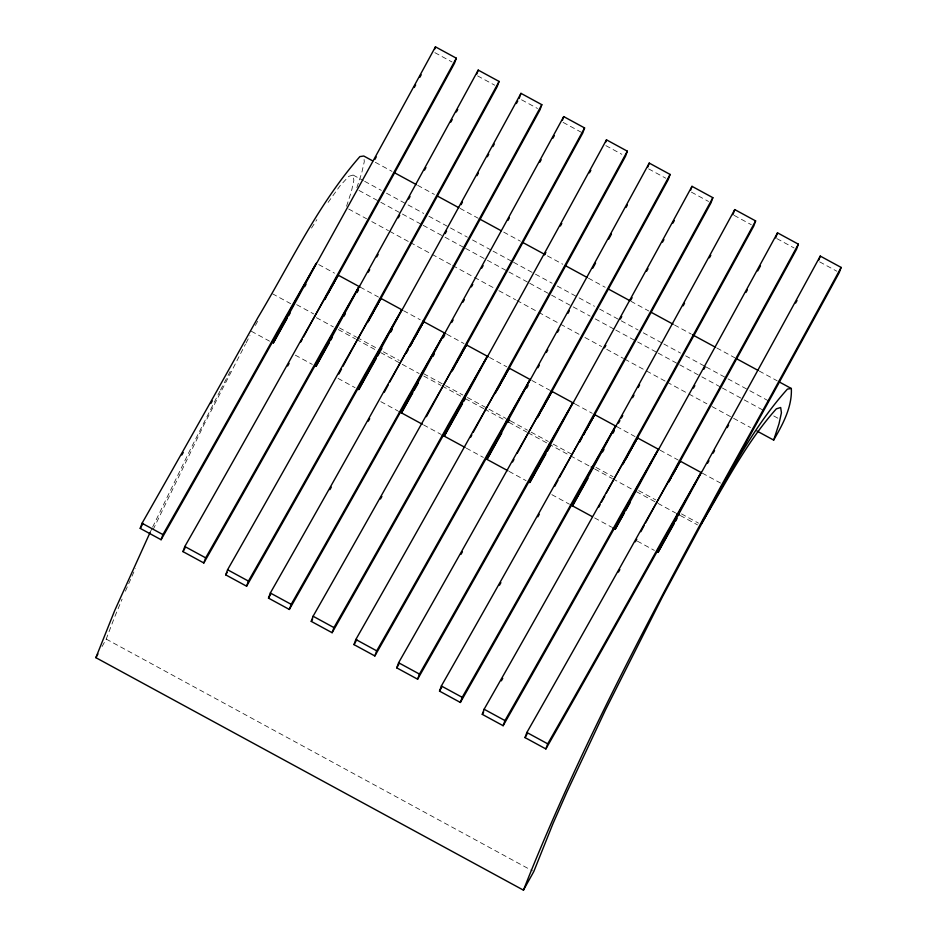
<?xml version="1.0" encoding="UTF-8"?>
<svg xmlns="http://www.w3.org/2000/svg" width="937" height="937" viewBox="0 0 937 937"><rect width="100%" height="100%" fill="white"/><g stroke="black" fill="none" stroke-linecap="round" stroke-linejoin="round"><path stroke-width="0.7" stroke-dasharray="4.68 3.51" d="M346.549 206.269L351.445 191.312L353.858 180.291L353.108 175.032L348.787 176.355L340.178 185.631L327.751 202.884M356.88 187.693L361.764 172.795L364.282 161.656L363.767 156.022M102.074 646.53L106.209 639.093L114.373 617.694M114.923 616.37L122.091 599.141M125.394 591.2L135.326 568.665M153.141 529.581L203.528 425.632L245.412 344.277M150.154 532.321L152.005 528.421M152.614 527.133L190.141 449.865L219.82 391.338M220.488 390.05L231.275 369.319M246.068 343.024L249.992 335.54M255.379 325.444L258.108 320.372M311.506 228.089L316.87 219.645M434.85 52.636L452.021 61.983M477.601 75.885L494.783 85.232M521.593 99.802L537.533 108.481M563.114 122.384L581.526 132.386M605.876 145.633L621.828 154.3M648.627 168.883L665.809 178.217M691.389 192.132L708.559 201.467M734.139 215.369L751.322 224.716M776.902 238.619L794.072 247.965M819.652 261.868L836.835 271.215M375.327 162.3L392.017 171.377M417.703 185.339L434.393 194.416M460.067 208.377L478.046 218.157M503.719 232.118L520.422 241.196M547.384 255.86L562.786 264.234M588.471 278.195L605.161 287.272M630.835 301.234L648.814 311.002M674.488 324.975L691.19 334.04M716.864 348.002L734.842 357.782M759.239 371.04L777.206 380.82M353.108 175.032L363.38 180.618M364.669 181.321L381.359 190.398M386.489 193.186L423.723 213.437M428.865 216.224L467.387 237.166M472.517 239.966L491.773 250.437M493.061 251.128L512.316 261.599M513.605 262.301L534.149 273.475M535.437 274.166L552.127 283.243M557.257 286.043L577.801 297.205M579.089 297.907L594.491 306.282M599.633 309.081L638.156 330.023M643.286 332.811L662.541 343.282M663.829 343.984L680.52 353.062M685.661 355.849L704.917 366.32M706.205 367.023L726.749 378.185M728.026 378.888L748.569 390.061M749.858 390.752L769.113 401.223M359 190.445L379.544 201.619M380.82 202.31L421.908 224.657M423.196 225.349L443.74 236.522M445.028 237.225L464.283 247.696M465.572 248.387L486.116 259.561M487.392 260.263L528.48 282.599M529.768 283.302L550.312 294.464M551.588 295.167L590.111 316.109M595.253 318.896L614.508 329.379M615.796 330.07L636.34 341.244M637.617 341.935L656.884 352.417M658.161 353.108L700.536 376.147M701.825 376.85L721.08 387.321M722.368 388.012L742.912 399.185M744.189 399.888L763.456 410.359M773.728 415.946L780.146 419.436M348.669 209.021L366.648 218.801M371.778 221.589L388.468 230.666M389.757 231.357L409.012 241.84M410.301 242.531L430.844 253.704M432.133 254.395L451.388 264.866M452.676 265.569L473.22 276.743M474.497 277.434L493.764 287.905M498.894 290.704L515.584 299.781M516.873 300.472L537.416 311.646M538.693 312.349L559.237 323.511M560.525 324.214L579.78 334.685M584.922 337.472L601.613 346.549M606.754 349.349L623.445 358.426M624.721 359.117L645.265 370.291M646.553 370.993L665.809 381.464M667.097 382.155L687.641 393.329M688.918 394.032L706.896 403.8M712.038 406.588L750.549 427.541M318.709 264.574L334.532 273.171M360.253 287.155L378.501 297.076M403.601 310.721L420.268 319.786M446.984 334.31L464.014 343.574M489.536 357.454L506.776 366.824M531.865 380.469L549.82 390.237M575.248 404.058L592.289 413.322M616.792 426.64L635.04 436.572M660.14 450.205L678.095 459.973M702.305 473.138L720.553 483.059M296.654 304.654L313.684 313.918M339.417 327.903L356.447 337.168M357.102 337.519L377.283 348.494M383.385 351.808L399.197 360.405M423.711 373.734L444.314 384.931M445.59 385.634L462.796 394.992M467.411 397.499L505.921 418.429M510.442 420.889L527.472 430.153M531.127 432.144L548.309 441.479M553.193 444.138L572.659 454.726M595.955 467.387L612.985 476.652M638.706 490.637L655.736 499.901M681.468 513.886L698.498 523.139M272.398 293.738L290.646 303.658M316.366 317.643L333.396 326.908M338.28 329.555L355.451 338.901M356.283 339.346L376.159 350.157M380.656 352.593L419.12 373.512M423.793 376.053L440.964 385.388M442.205 386.067L461.672 396.644M465.326 398.635L483.726 408.637M484.523 409.071L503.755 419.53M508.885 422.318L526.84 432.086M528.128 432.777L547.36 443.236M548.637 443.939L569.239 455.136M570.446 455.792L589.935 466.392M594.808 469.039L611.99 478.385M612.763 478.795L632.698 489.641M636.34 491.62L675.589 512.961M680.332 515.537L697.503 524.872M251.315 331.241L269.563 341.162M295.296 355.146L312.326 364.411M338.046 378.396L355.076 387.66M380.809 401.645L397.838 410.91M423.559 424.894L440.929 434.335M466.321 448.144L483.351 457.408M509.072 471.393L526.102 480.658M551.834 494.642L569.473 504.235M594.585 517.892L611.615 527.144M637.347 541.129L654.377 550.394M106.209 639.093L532.485 870.871"/><path stroke-width="1.41" d="M773.669 440.097L779.01 423.782L781.423 412.772L780.673 407.513L776.351 408.837C745.547 443.213 724.758 485.225 700.935 524.462C727.428 478.139 751.533 428.982 787.443 389.078L791.332 388.504C792.257 406.974 782.688 424.543 773.669 440.097L756.979 431.032M161.082 539.724L162.921 534.594A1286.888 49.239 -61.5 0 0 278.875 328.77L316.284 263.25L277.094 333.759A1308.79 50.071 -61.5 0 1 161.082 539.724L140.222 528.374L142.061 523.256A1286.888 49.239 -61.5 0 0 258.015 317.432C290.493 263.133 317.971 204.43 359.878 156.596L363.767 156.022L372.762 160.906M203.833 562.973L205.671 557.843A1286.888 49.239 -61.5 0 0 321.637 352.019L359.035 286.499L319.845 357.009A1308.79 50.071 -61.5 0 1 203.833 562.973L182.984 551.624L184.812 546.505A1286.888 49.239 -61.5 0 0 300.777 340.681L338.175 275.15L359.984 287.015M246.595 586.211L248.434 581.092A1286.888 49.239 -61.5 0 0 364.388 375.268L401.797 309.749L362.607 380.258A1308.79 50.071 -61.5 0 1 246.595 586.211L225.735 574.873L227.574 569.755A1286.888 49.239 -61.5 0 0 343.528 363.931L380.937 298.399L367.843 322.199M434.534 49.415L435.459 46.85L456.319 58.188L454.48 63.318A1308.79 50.071 -61.5 0 1 333.057 284.403L324.811 299.313M289.346 609.46L291.184 604.342A1286.888 49.239 -61.5 0 0 407.15 398.518L444.548 332.986L375.725 456.495A1308.79 50.071 -61.5 0 1 289.346 609.46L268.497 598.122L270.325 593.004A1286.888 49.239 -61.5 0 0 386.29 387.168L423.688 321.649L414.037 339.182M476.839 73.941L478.21 70.099L499.07 81.437L497.231 86.567A1308.79 50.071 -61.5 0 1 375.807 307.652L368.253 321.309M332.108 632.709L333.935 627.591A1286.888 49.239 -61.5 0 0 449.901 421.767L487.31 356.236L448.12 426.757A1308.79 50.071 -61.5 0 1 332.108 632.709L311.248 621.372L313.087 616.241A1286.888 49.239 -61.5 0 0 429.041 410.418L466.45 344.898L488.259 356.751M519.133 98.467L520.972 93.349L541.82 104.686L539.993 109.805A1308.79 50.071 -61.5 0 1 418.57 330.902L410.324 345.8M374.859 655.959L376.697 650.84A1286.888 49.239 -61.5 0 0 492.663 445.005L530.061 379.485L490.871 450.006A1308.79 50.071 -61.5 0 1 374.859 655.959L354.01 644.621L355.837 639.491A1286.888 49.239 -61.5 0 0 471.803 433.667L509.201 368.147L497.488 389.441M562.352 120.44L563.723 116.598L584.583 127.936L582.744 133.054A1308.79 50.071 -61.5 0 1 461.32 354.151L452.395 370.291M417.621 679.208L419.448 674.078A1286.888 49.239 -61.5 0 0 535.414 468.254L572.823 402.734L533.633 473.244A1308.79 50.071 -61.5 0 1 417.621 679.208L396.761 667.87L398.6 662.74A1286.888 49.239 -61.5 0 0 514.554 456.916L551.963 391.397L537.487 417.703M605.56 142.401L606.485 139.836L627.333 151.185L625.506 156.303A1308.79 50.071 -61.5 0 1 504.083 377.4L495.158 393.54M460.372 702.457L462.21 697.327A1286.888 49.239 -61.5 0 0 578.176 491.503L615.574 425.984L576.384 496.493A1308.79 50.071 -61.5 0 1 460.372 702.457L439.523 691.119L441.35 685.989A1286.888 49.239 -61.5 0 0 557.316 480.166L594.714 414.646L616.523 426.499M647.865 166.927L649.236 163.085L670.096 174.434L668.257 179.553A1308.79 50.071 -61.5 0 1 546.833 400.649L541.34 410.582M503.134 725.707L504.961 720.576A1286.888 49.239 -61.5 0 0 620.926 514.753L658.336 449.233L619.146 519.742A1308.79 50.071 -61.5 0 1 503.134 725.707L482.274 714.357L484.113 709.239A1286.888 49.239 -61.5 0 0 600.067 503.415L637.476 437.895L625.752 459.189M690.616 190.176L691.998 186.334L712.846 197.672L711.019 202.802A1308.79 50.071 -61.5 0 1 589.596 423.887L583.411 435.073M545.884 748.944L547.723 743.826A1286.888 49.239 -61.5 0 0 663.689 538.002L701.087 472.482L661.897 542.991A1308.79 50.071 -61.5 0 1 545.884 748.944L525.036 737.606L526.863 732.488A1286.888 49.239 -61.5 0 0 642.829 526.664L680.227 461.133L672.649 474.918M732.921 214.714L734.749 209.583L755.609 220.921L753.77 226.051A1308.79 50.071 -61.5 0 1 632.346 447.136L624.112 462.046M775.672 237.951L777.511 232.833L798.359 244.17L796.532 249.301A1308.79 50.071 -61.5 0 1 675.108 470.386L668.924 481.559M818.891 259.924L820.262 256.082L841.121 267.42L839.283 272.538A1308.79 50.071 -61.5 0 1 717.859 493.635L662.494 596.705L605.384 710.105L566.979 791.87L552.959 823.67L533.774 871.574L523.443 890.15L95.879 657.669L114.736 610.479L150.154 532.321M523.443 890.15C578.176 751.451 648.533 619.498 719.651 488.645A1286.888 49.239 -61.5 0 0 841.121 267.42M300.812 341.958L302.159 339.44M303.506 336.933L334.837 279.413A1286.888 49.239 -61.5 0 0 456.319 58.188M338.854 373.98L341.548 368.967M342.895 366.449L377.599 302.663A1286.888 49.239 -61.5 0 0 499.07 81.437M384.299 392.205L388.34 384.685M389.687 382.179L420.35 325.912A1286.888 49.239 -61.5 0 0 541.82 104.686M426.382 416.707L463.112 349.161A1286.888 49.239 -61.5 0 0 584.583 127.936M470.491 437.45L471.838 434.944M473.185 432.437L505.863 372.399A1286.888 49.239 -61.5 0 0 627.333 151.185M507.854 470.725L486.994 459.388L527.765 384.311A1286.888 49.239 -61.5 0 0 649.236 163.085M512.574 461.953L513.921 459.446M517.283 453.18L548.625 395.648A1286.888 49.239 -61.5 0 0 670.096 174.434M554.657 486.455L558.019 480.189M559.366 477.683L591.376 418.898A1286.888 49.239 -61.5 0 0 712.846 197.672M598.755 507.198L600.102 504.692M601.449 502.185L604.822 495.907M606.169 493.401L634.138 442.147A1286.888 49.239 -61.5 0 0 755.609 220.921M612.833 527.812L615.269 529.136L656.029 454.058A1286.888 49.239 -61.5 0 0 777.511 232.833M640.838 531.701L644.211 525.423M645.558 522.916L676.889 465.396A1286.888 49.239 -61.5 0 0 798.359 244.17M343.961 316.249L345.331 313.719M380.492 350.871L381.874 348.341M406.189 353.366L408.263 349.571M325.08 298.95L326.463 296.443M327.845 293.949L338.175 275.15M409.902 346.702L412.667 341.689M451.974 371.204L454.726 366.191M456.108 363.685L466.45 344.898M579.558 442.194L582.31 437.192M583.692 434.686L585.063 432.18M586.445 429.673L594.714 414.646M623 464.19L624.382 461.683M668.514 482.426L671.267 477.425M304.642 286.722L306.012 284.239M390.846 331.979L392.216 329.496M432.917 356.47L434.288 353.987M537.908 416.789L539.97 413.065M602.561 451.939L603.943 449.455M95.879 657.669L97.94 653.956M368.276 421.181L369.693 418.652M287.272 318.147L273.217 343.153L313.977 268.076A1286.888 49.239 -61.5 0 0 435.459 46.85M288.678 315.64L290.083 313.145M329.32 342.637L315.968 366.402L356.739 291.325A1286.888 49.239 -61.5 0 0 478.21 70.099M330.726 340.143L332.131 337.636M376.299 358.391L358.73 389.651L399.49 314.574A1286.888 49.239 -61.5 0 0 520.972 93.349M377.705 355.884L379.813 352.136M412.725 392.884L401.481 412.889L442.252 337.812A1286.888 49.239 -61.5 0 0 563.723 116.598M414.131 390.389L418.347 382.882M462.515 403.636L444.243 436.138L485.003 361.061A1286.888 49.239 -61.5 0 0 606.485 139.836M463.92 401.13L465.326 398.635M486.994 459.388L501.752 433.128M545.92 453.883L529.756 482.637L570.516 407.56A1286.888 49.239 -61.5 0 0 691.998 186.334M547.325 451.376L550.827 445.134M587.967 478.374L572.507 505.886L613.278 430.809A1286.888 49.239 -61.5 0 0 734.749 209.583M615.269 529.136L624.405 512.879M625.811 510.372L630.027 502.876M674.183 523.619L658.02 552.385L698.791 477.308A1286.888 49.239 -61.5 0 0 820.262 256.082M675.589 521.124L676.994 518.618M394.582 172.783L416.415 184.648M436.958 195.81L458.79 207.686M479.334 218.848L501.154 230.725M522.987 242.589L544.807 254.454M565.351 265.628L587.183 277.493M607.726 288.666L629.559 300.531M651.379 312.408L673.211 324.272M692.466 334.743L715.575 347.311M736.119 358.484L757.951 370.349M778.495 381.523L791.332 388.504M380.504 298.165L402.313 310.03M422.833 321.18L445.93 333.736M508.779 367.913L530.588 379.766M551.108 390.928L574.194 403.484M637.043 437.661L658.852 449.514M679.372 460.676L701.181 472.529M507.198 419.132L509.763 420.526M506.32 420.924L508.885 422.318M591.153 467.048L593.589 468.371M676.877 513.663L679.442 515.057M399.057 411.566L422.341 424.238M442.194 435.026L465.103 447.476M570.738 504.914L592.137 516.556M142.061 523.256L162.921 534.594M184.812 546.505L205.671 557.843M227.574 569.755L248.434 581.092M270.325 593.004L291.184 604.342M313.087 616.241L333.935 627.591M355.837 639.491L376.697 650.84M398.6 662.74L419.448 674.078M441.35 685.989L462.21 697.327M484.113 709.239L504.961 720.576M526.863 732.488L547.723 743.826M797.012 300.496A1308.79 50.071 -61.5 0 1 795.63 303.026M728.611 425.117A1308.79 50.071 -61.5 0 1 727.241 427.612M714.556 450.568A1308.79 50.071 -61.5 0 1 713.151 453.121M708.934 460.746A1308.79 50.071 -61.5 0 1 707.529 463.288M760.469 265.839A1308.79 50.071 -61.5 0 1 757.705 270.91M747.339 289.896A1308.79 50.071 -61.5 0 1 745.957 292.426M705.174 366.8A1308.79 50.071 -61.5 0 1 703.792 369.319M694.821 385.611A1308.79 50.071 -61.5 0 1 693.439 388.117M710.808 255.262A1308.79 50.071 -61.5 0 1 709.426 257.792M684.525 303.283A1308.79 50.071 -61.5 0 1 683.143 305.813M639.608 384.955A1308.79 50.071 -61.5 0 1 638.202 387.508M633.974 395.156A1308.79 50.071 -61.5 0 1 632.569 397.71M622.718 415.524A1308.79 50.071 -61.5 0 1 621.313 418.054M619.907 420.596A1308.79 50.071 -61.5 0 1 618.502 423.137M614.297 430.739A1308.79 50.071 -61.5 0 1 612.892 433.269M674.265 220.617A1308.79 50.071 -61.5 0 1 672.883 223.147M663.9 239.614A1308.79 50.071 -61.5 0 1 662.518 242.144M647.994 268.685A1308.79 50.071 -61.5 0 1 646.612 271.203M632.088 297.685A1308.79 50.071 -61.5 0 1 630.706 300.191M621.735 316.542A1308.79 50.071 -61.5 0 1 620.353 319.048M605.852 345.378A1308.79 50.071 -61.5 0 1 604.482 347.873M627.368 204.969A1308.79 50.071 -61.5 0 1 625.986 207.499M611.463 234.063A1308.79 50.071 -61.5 0 1 608.699 239.111M595.557 263.098A1308.79 50.071 -61.5 0 1 592.793 268.134M569.309 310.861A1308.79 50.071 -61.5 0 1 567.927 313.368M558.967 329.637A1308.79 50.071 -61.5 0 1 557.585 332.131M547.758 349.934A1308.79 50.071 -61.5 0 1 546.353 352.488M539.314 365.207A1308.79 50.071 -61.5 0 1 537.908 367.749M528.081 385.505A1308.79 50.071 -61.5 0 1 526.676 388.035M554.294 135.666A1308.79 50.071 -61.5 0 1 552.912 138.196M541.164 159.735A1308.79 50.071 -61.5 0 1 539.782 162.277M509.353 217.864A1308.79 50.071 -61.5 0 1 507.971 220.382M483.105 265.616A1308.79 50.071 -61.5 0 1 481.723 268.123M472.763 284.38A1308.79 50.071 -61.5 0 1 471.381 286.886M464.354 299.617A1308.79 50.071 -61.5 0 1 462.948 302.171M453.098 319.985A1308.79 50.071 -61.5 0 1 451.693 322.527M444.677 335.212A1308.79 50.071 -61.5 0 1 443.271 337.742M590.837 170.323A1308.79 50.071 -61.5 0 1 589.443 172.853M561.79 223.451A1308.79 50.071 -61.5 0 1 560.408 225.969M545.884 252.44A1308.79 50.071 -61.5 0 1 544.502 254.958M421.193 74.796A1308.79 50.071 -61.5 0 1 419.811 77.326M415.653 84.927A1308.79 50.071 -61.5 0 1 414.271 87.469M376.241 156.936A1308.79 50.071 -61.5 0 1 374.859 159.454M457.724 109.442A1308.79 50.071 -61.5 0 1 456.342 111.983M452.196 119.573A1308.79 50.071 -61.5 0 1 450.814 122.103M425.913 167.582A1308.79 50.071 -61.5 0 1 424.531 170.101M410.019 196.536A1308.79 50.071 -61.5 0 1 408.637 199.042M399.666 215.358A1308.79 50.071 -61.5 0 1 398.284 217.864M378.138 254.395A1308.79 50.071 -61.5 0 1 376.733 256.949M369.693 269.68A1308.79 50.071 -61.5 0 1 368.288 272.222M358.461 289.99A1308.79 50.071 -61.5 0 1 357.056 292.52M517.751 101.009A1308.79 50.071 -61.5 0 1 516.369 103.538M494.256 144.087A1308.79 50.071 -61.5 0 1 492.874 146.617M488.727 154.207A1308.79 50.071 -61.5 0 1 487.345 156.737M478.35 173.158A1308.79 50.071 -61.5 0 1 476.968 175.687M462.445 202.169A1308.79 50.071 -61.5 0 1 461.063 204.688M446.562 231.088A1308.79 50.071 -61.5 0 1 445.18 233.594M636.785 539.267A1308.79 50.071 -61.5 0 1 635.368 541.809M619.837 569.591A1308.79 50.071 -61.5 0 1 618.432 572.097M527.133 733.917A1308.79 50.071 -61.5 0 1 525.036 737.606M539.255 514.284A1308.79 50.071 -61.5 0 1 537.85 516.802M500.897 582.662A1308.79 50.071 -61.5 0 1 499.48 585.18M441.62 687.418A1308.79 50.071 -61.5 0 1 439.523 691.119M462.409 551.834A1308.79 50.071 -61.5 0 1 460.981 554.353M398.869 664.169A1308.79 50.071 -61.5 0 1 396.761 667.87M381.886 496.458A1308.79 50.071 -61.5 0 1 380.457 498.999M312.653 618.912A1308.79 50.071 -61.5 0 1 311.248 621.372M331.288 487.146A1308.79 50.071 -61.5 0 1 329.871 489.664M270.594 594.421A1308.79 50.071 -61.5 0 1 268.497 598.122M289.076 363.427A1308.79 50.071 -61.5 0 1 287.659 365.957M185.081 547.934A1308.79 50.071 -61.5 0 1 182.984 551.624M212.277 400.931A1308.79 50.071 -61.5 0 1 210.86 403.472M183.23 452.512A1308.79 50.071 -61.5 0 1 181.825 454.995M143.033 523.455A1308.79 50.071 -61.5 0 1 140.222 528.374M227.141 572.413A1308.79 50.071 -61.5 0 1 225.735 574.873M356.81 639.69A1308.79 50.071 -61.5 0 1 354.01 644.621M502.747 678.329A1308.79 50.071 -61.5 0 1 501.33 680.836M483.679 711.897A1308.79 50.071 -61.5 0 1 482.274 714.357"/></g></svg>
